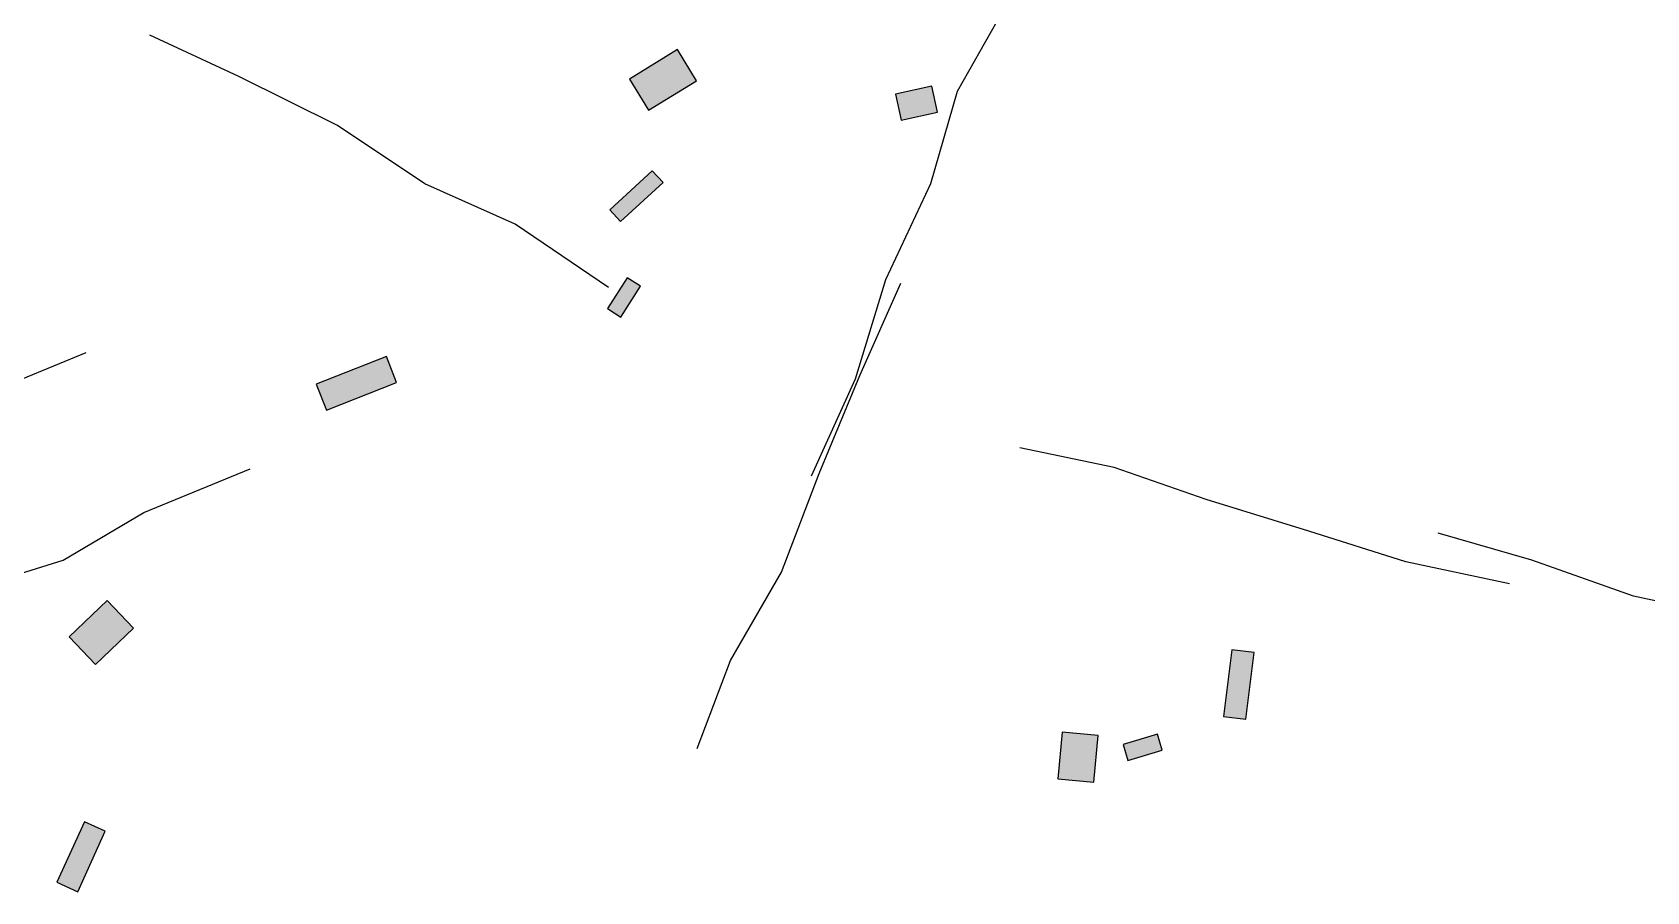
# Model space of a CAD drawing. Header units: millimetres. Extents: x 0 to 476461836, y 0 to 306518700.
# Drawn here: x 475268779 to 475898160, y 305229348 to 305564504 of the extents above; entities that cross this region are included whole.
import ezdxf

# ---------------------------------------------------------------- set-up
doc = ezdxf.new("R2010")
doc.units = ezdxf.units.MM
doc.header["$LTSCALE"] = 500
doc.layers.add('OSBASE$0$Building', color=8, linetype='Continuous')
doc.layers.add('OSBASE$0$Field Boundary', color=9, linetype='Continuous')

msp = doc.modelspace()

# ---------------------------------------------------------------- hatches: boundary and pattern name
at = {"layer": 'OSBASE$0$Building'}
for points in [[(475509039, 305534134), (475527784, 305545608), (475520357, 305557743), (475501611, 305546268)], [(475607533, 305530192), (475621703, 305533333), (475619451, 305543494), (475605281, 305540353)], [(475498143, 305490740), (475514693, 305505953), (475510491, 305510524), (475493941, 305495311)], [(475498202, 305453458), (475505938, 305465453), (475500738, 305468807), (475493002, 305456812)], [(475383455, 305417143), (475410820, 305427894), (475406828, 305438056), (475379463, 305427305)], [(475293446, 305317960), (475308293, 305332166), (475297953, 305342973), (475283106, 305328767)], [(475741840, 305296600), (475745106, 305322635), (475736408, 305323726), (475733141, 305297692)], [(475682572, 305272107), (475684275, 305290300), (475670260, 305291612), (475668557, 305273419)], [(475695912, 305280479), (475709313, 305284506), (475707415, 305290824), (475694014, 305286798)], [(475286530, 305229348), (475297253, 305252939), (475289105, 305256642), (475278383, 305233051)]]:
    msp.add_hatch(color=8, dxfattribs=at).paths.add_polyline_path(points)

# ---------------------------------------------------------------- linework, layer by layer
for points in [[(475509039, 305534134), (475527784, 305545608), (475520357, 305557743), (475501611, 305546268)], [(475607533, 305530192), (475621703, 305533333), (475619451, 305543494), (475605281, 305540353)], [(475498143, 305490740), (475514693, 305505953), (475510491, 305510524), (475493941, 305495311)], [(475498202, 305453458), (475505938, 305465453), (475500738, 305468807), (475493002, 305456812)], [(475383455, 305417143), (475410820, 305427894), (475406828, 305438056), (475379463, 305427305)], [(475293446, 305317960), (475308293, 305332166), (475297953, 305342973), (475283106, 305328767)], [(475741840, 305296600), (475745106, 305322635), (475736408, 305323726), (475733141, 305297692)], [(475682572, 305272107), (475684275, 305290300), (475670260, 305291612), (475668557, 305273419)], [(475695912, 305280479), (475709313, 305284506), (475707415, 305290824), (475694014, 305286798)], [(475286530, 305229348), (475297253, 305252939), (475289105, 305256642), (475278383, 305233051)]]:
    msp.add_lwpolyline(points, close=True, dxfattribs=at)
at = {"layer": 'OSBASE$0$Field Boundary'}
for points in [[(475572601, 305391480), (475589668, 305429399), (475601501, 305468046), (475619098, 305505560), (475629528, 305541508), (475649346, 305576596)], [(475493449, 305464982), (475457092, 305489673), (475421756, 305505437), (475387796, 305528170), (475349346, 305547300), (475314665, 305563367)], [(475527919, 305285141), (475540921, 305319468), (475560856, 305353902), (475575489, 305392445), (475591441, 305430608), (475607391, 305466662)], [(475110952, 305358752), (475148743, 305375995), (475180736, 305392778), (475221420, 305407073), (475251880, 305424027), (475289811, 305439628)], [(475844710, 305349372), (475804258, 305358039), (475766443, 305369917), (475726477, 305382249), (475690493, 305394744), (475653777, 305402461)], [(475167551, 305314231), (475203528, 305326341), (475242903, 305346867), (475280776, 305358616), (475312292, 305377280), (475353753, 305394275)], [(476008560, 305307207), (475967816, 305318744), (475933737, 305335928), (475893020, 305344605), (475853438, 305358694), (475816850, 305369207)]]:
    msp.add_lwpolyline(points, dxfattribs=at)

doc.saveas('drawing.dxf')
